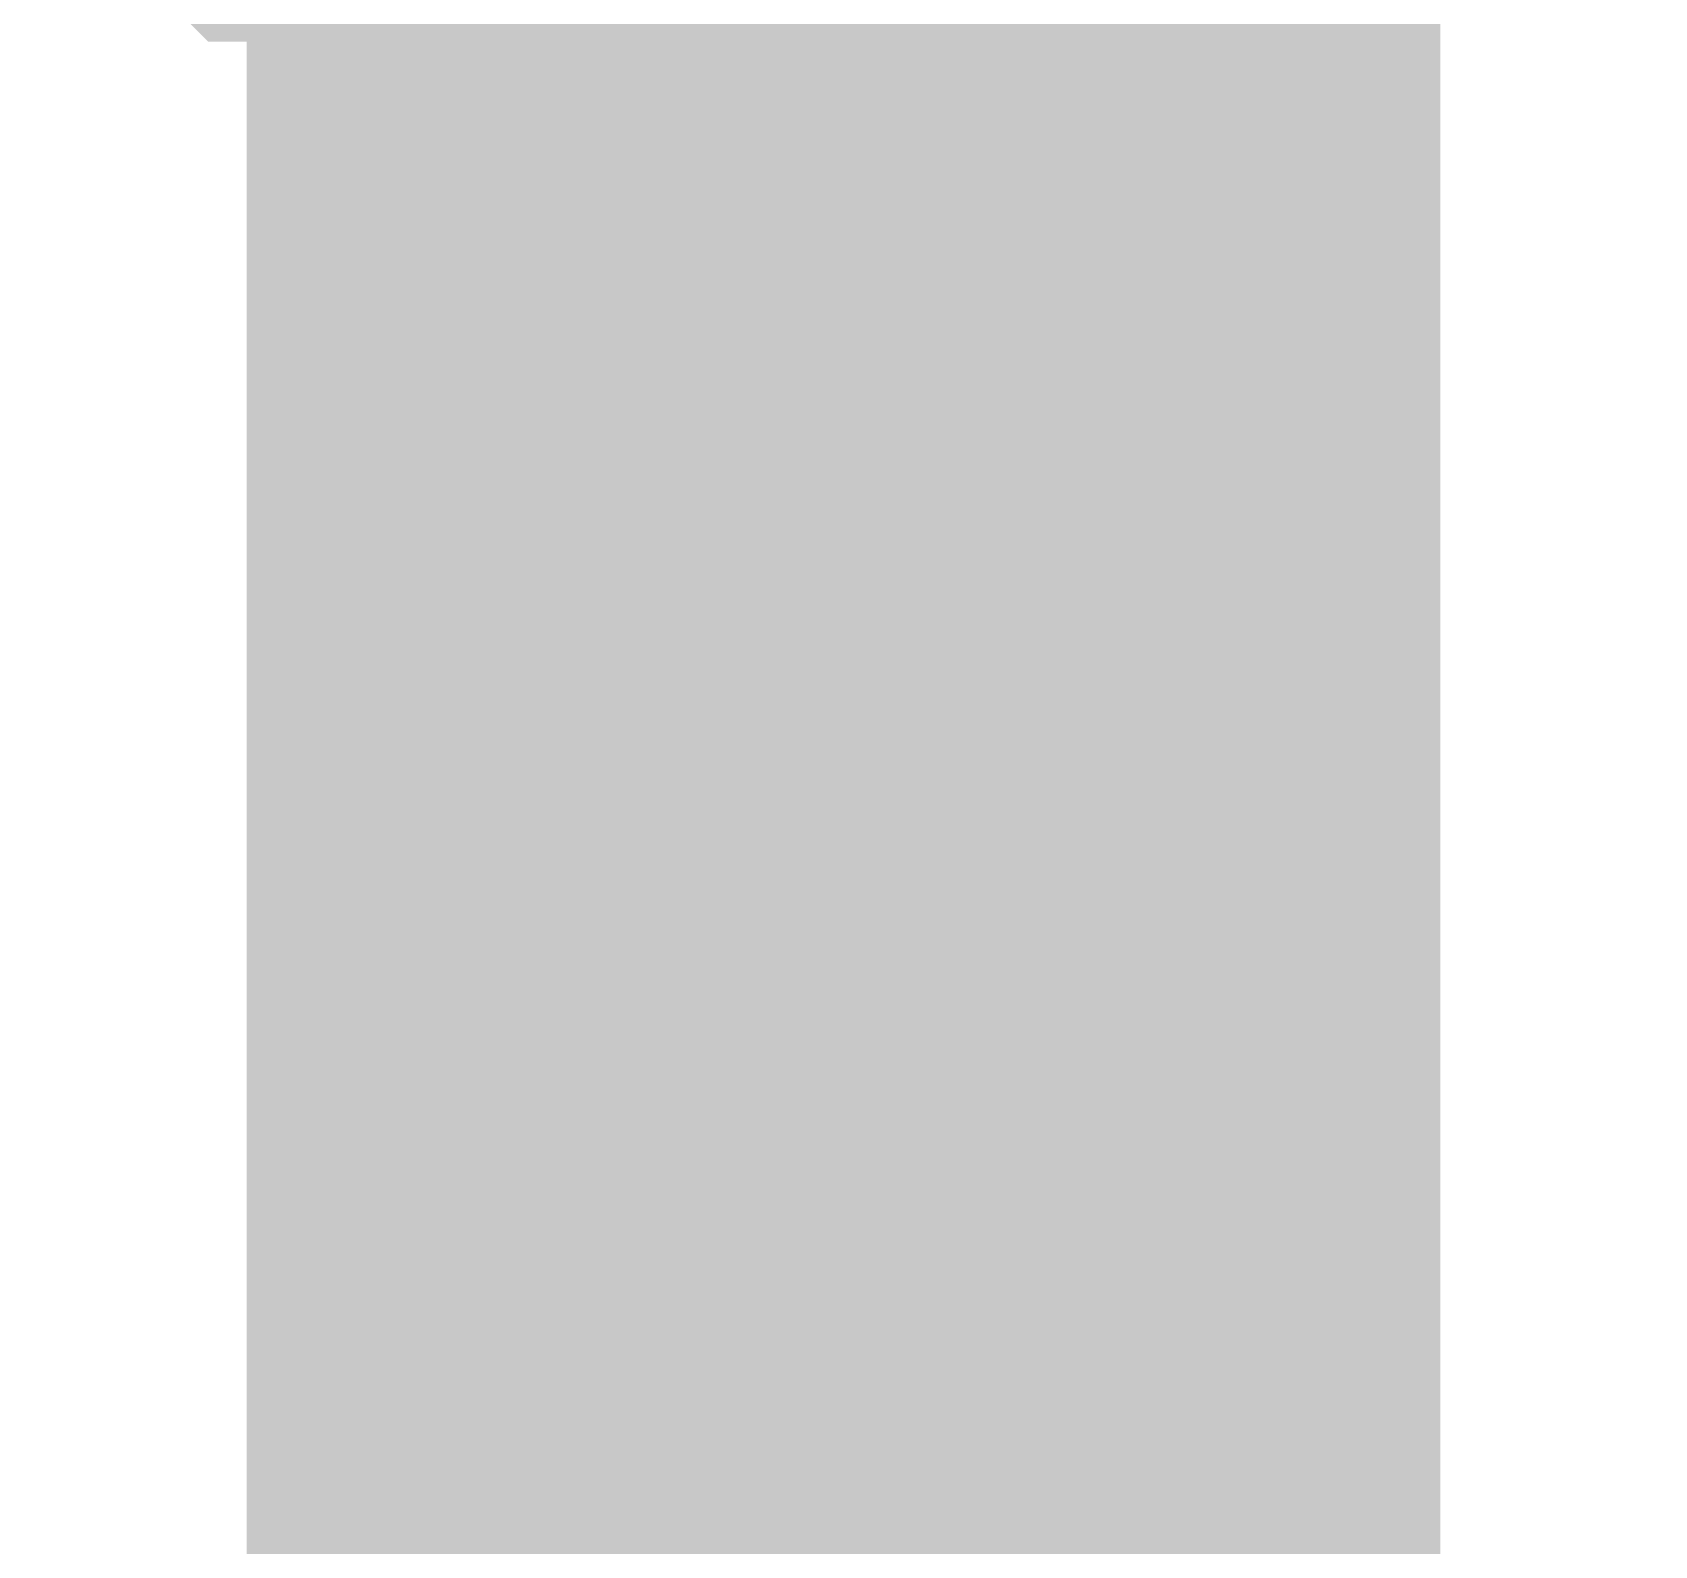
# Model space of a CAD drawing. Header units: inches. Extents: x 0 to 841, y 0 to 594.
# Drawn here: x 239.52 to 240.538, y 60.691 to 61.641 of the extents above; entities that cross this region are included whole.
import ezdxf

# ---------------------------------------------------------------- set-up
doc = ezdxf.new("R2010")
doc.units = ezdxf.units.IN
doc.layers.add('Sheet', color=255, linetype='Continuous')

msp = doc.modelspace()

# ---------------------------------------------------------------- linework, layer by layer
at = {"layer": 'Sheet'}
for points in [[(240.0291, 57.4955, 0.7493, 0.7493, 0), (240.0291, 62.4814, 0.7493, 0.7493, 0)], [(240.0291, 61.7178, 0.2997, 0.2997, 0), (239.9841, 61.7178, 0.2997, 0.2997, 0), (239.9392, 61.7178, 0.2997, 0.2997, 0), (239.9168, 61.7178, 0.2997, 0.2997, 0), (239.8718, 61.7402, 0.2997, 0.2997, 0), (239.8269, 61.7402, 0.2997, 0.2997, 0), (239.8045, 61.7627, 0.2997, 0.2997, 0), (239.7596, 61.7627, 0.2997, 0.2997, 0), (239.7371, 61.7852, 0.2997, 0.2997, 0), (239.6922, 61.7852, 0.2997, 0.2997, 0), (239.6697, 61.8076, 0.2997, 0.2997, 0)], [(240.0291, 61.7178, 0.2997, 0.2997, 0), (239.9841, 61.7178, 0.2997, 0.2997, 0), (239.9392, 61.7178, 0.2997, 0.2997, 0), (239.9168, 61.7178, 0.2997, 0.2997, 0), (239.8718, 61.7402, 0.2997, 0.2997, 0), (239.8269, 61.7402, 0.2997, 0.2997, 0), (239.8045, 61.7627, 0.2997, 0.2997, 0), (239.7596, 61.7627, 0.2997, 0.2997, 0), (239.7371, 61.7852, 0.2997, 0.2997, 0), (239.6922, 61.7852, 0.2997, 0.2997, 0), (239.6697, 61.8076, 0.2997, 0.2997, 0)], [(240.0291, 61.7178, 0.2997, 0.2997, 0), (239.9841, 61.7178, 0.2997, 0.2997, 0), (239.9392, 61.7178, 0.2997, 0.2997, 0), (239.9168, 61.7178, 0.2997, 0.2997, 0), (239.8718, 61.7402, 0.2997, 0.2997, 0), (239.8269, 61.7402, 0.2997, 0.2997, 0), (239.8045, 61.7627, 0.2997, 0.2997, 0), (239.7596, 61.7627, 0.2997, 0.2997, 0), (239.7371, 61.7852, 0.2997, 0.2997, 0), (239.6922, 61.7852, 0.2997, 0.2997, 0), (239.6697, 61.8076, 0.2997, 0.2997, 0)], [(240.0291, 61.7178, 0.2997, 0.2997, 0), (239.9841, 61.7178, 0.2997, 0.2997, 0), (239.9392, 61.7178, 0.2997, 0.2997, 0), (239.9168, 61.7178, 0.2997, 0.2997, 0), (239.8718, 61.7402, 0.2997, 0.2997, 0), (239.8269, 61.7402, 0.2997, 0.2997, 0), (239.8045, 61.7627, 0.2997, 0.2997, 0), (239.7596, 61.7627, 0.2997, 0.2997, 0), (239.7371, 61.7852, 0.2997, 0.2997, 0), (239.6922, 61.7852, 0.2997, 0.2997, 0), (239.6697, 61.8076, 0.2997, 0.2997, 0)], [(240.3884, 61.8076, 0.2997, 0.2997, 0), (240.3435, 61.7852, 0.2997, 0.2997, 0), (240.321, 61.7852, 0.2997, 0.2997, 0), (240.2761, 61.7627, 0.2997, 0.2997, 0), (240.2536, 61.7627, 0.2997, 0.2997, 0), (240.2087, 61.7402, 0.2997, 0.2997, 0), (240.1863, 61.7402, 0.2997, 0.2997, 0), (240.1413, 61.7178, 0.2997, 0.2997, 0), (240.0964, 61.7178, 0.2997, 0.2997, 0), (240.074, 61.7178, 0.2997, 0.2997, 0), (240.0291, 61.7178, 0.2997, 0.2997, 0)], [(240.3884, 61.8076, 0.2997, 0.2997, 0), (240.3435, 61.7852, 0.2997, 0.2997, 0), (240.321, 61.7852, 0.2997, 0.2997, 0), (240.2761, 61.7627, 0.2997, 0.2997, 0), (240.2536, 61.7627, 0.2997, 0.2997, 0), (240.2087, 61.7402, 0.2997, 0.2997, 0), (240.1863, 61.7402, 0.2997, 0.2997, 0), (240.1413, 61.7178, 0.2997, 0.2997, 0), (240.0964, 61.7178, 0.2997, 0.2997, 0), (240.074, 61.7178, 0.2997, 0.2997, 0), (240.0291, 61.7178, 0.2997, 0.2997, 0)], [(240.3884, 61.8076, 0.2997, 0.2997, 0), (240.3435, 61.7852, 0.2997, 0.2997, 0), (240.321, 61.7852, 0.2997, 0.2997, 0), (240.2761, 61.7627, 0.2997, 0.2997, 0), (240.2536, 61.7627, 0.2997, 0.2997, 0), (240.2087, 61.7402, 0.2997, 0.2997, 0), (240.1863, 61.7402, 0.2997, 0.2997, 0), (240.1413, 61.7178, 0.2997, 0.2997, 0), (240.0964, 61.7178, 0.2997, 0.2997, 0), (240.074, 61.7178, 0.2997, 0.2997, 0), (240.0291, 61.7178, 0.2997, 0.2997, 0)], [(240.3884, 61.8076, 0.2997, 0.2997, 0), (240.3435, 61.7852, 0.2997, 0.2997, 0), (240.321, 61.7852, 0.2997, 0.2997, 0), (240.2761, 61.7627, 0.2997, 0.2997, 0), (240.2536, 61.7627, 0.2997, 0.2997, 0), (240.2087, 61.7402, 0.2997, 0.2997, 0), (240.1863, 61.7402, 0.2997, 0.2997, 0), (240.1413, 61.7178, 0.2997, 0.2997, 0), (240.0964, 61.7178, 0.2997, 0.2997, 0), (240.074, 61.7178, 0.2997, 0.2997, 0), (240.0291, 61.7178, 0.2997, 0.2997, 0)]]:
    msp.add_lwpolyline(points, format="xyseb", dxfattribs=at)

doc.saveas('drawing.dxf')
